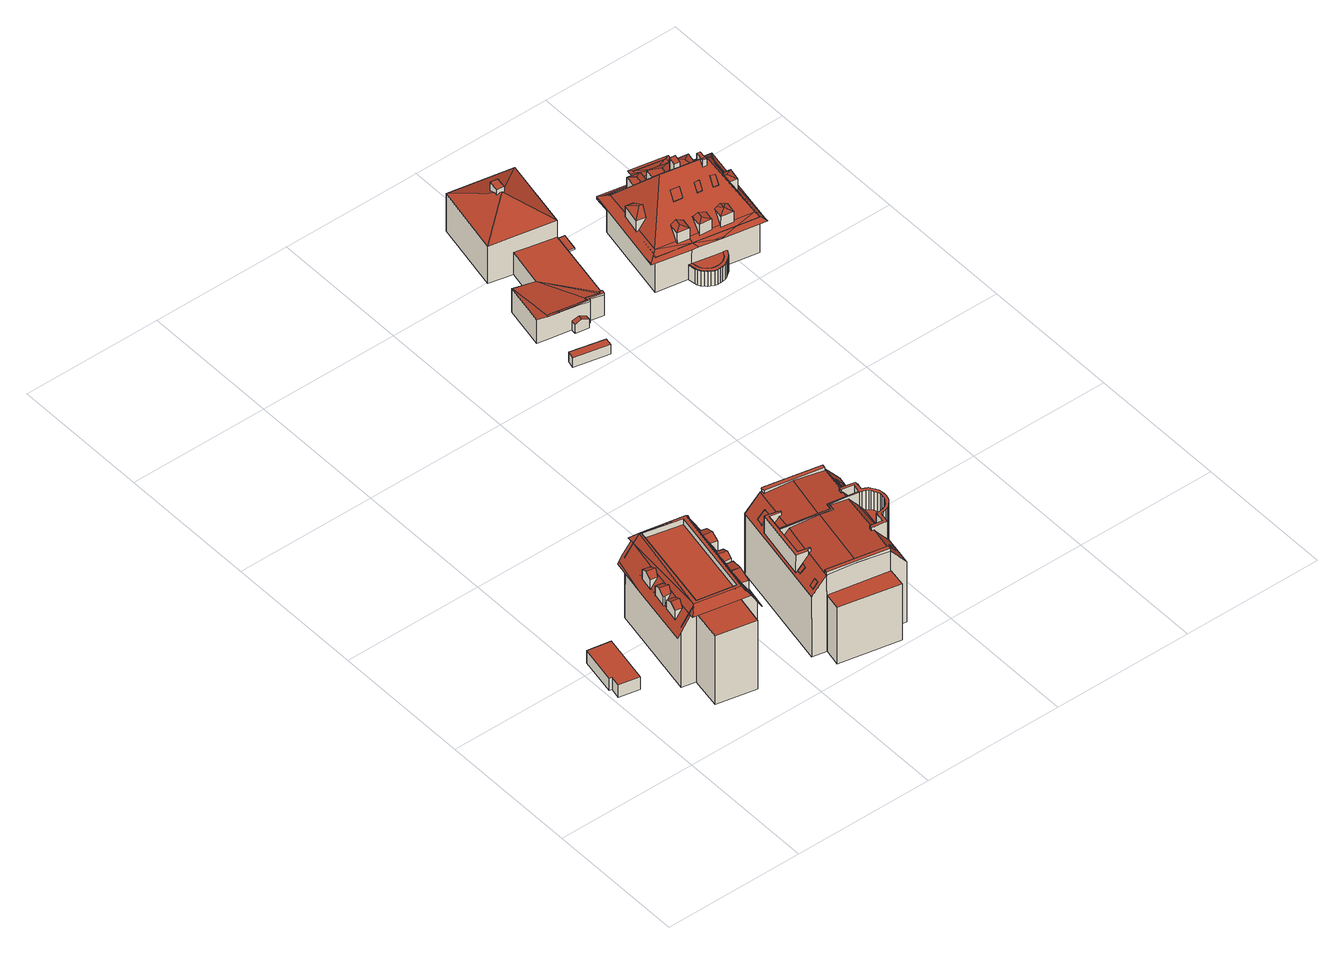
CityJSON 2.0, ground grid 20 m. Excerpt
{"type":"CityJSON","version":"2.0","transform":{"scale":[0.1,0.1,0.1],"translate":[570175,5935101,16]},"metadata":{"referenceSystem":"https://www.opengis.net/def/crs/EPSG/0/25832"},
"CityObjects":{
"building1":{"type":"Building","attributes":{"Grundfläche 2D":"23.050686","Grundhöhe NN":"16.228"},"geometry":[{"type":"Solid","lod":"3","boundaries":[[[[0,1,2,3,4,5]],[[1,0,6,7]],[[2,1,7,8]],[[3,2,8,9]],[[4,3,9,10]],[[5,4,10,11]],[[0,5,11,6]],[[11,10,9,8,7,6]]]],"semantics":{"surfaces":[{"type":"RoofSurface"},{"type":"WallSurface"},{"type":"GroundSurface"}],"values":[[0,1,1,1,1,1,1,2]]}}]},
"building2":{"type":"Building","attributes":{"Grundfläche 2D":"168.426095","Grundhöhe NN":"16.900"},"children":["building2-1","building2-2","building2-3","building2-4","building2-5","building2-6"],"geometry":[{"type":"Solid","lod":"3","boundaries":[[[[12,13,14,15,16,17,18,19,20,21,22,23,24,25]],[[18,17,16,15,14,13,26,27,28,20,21,20,19]],[[29,21,20,28,30,31]],[[28,27,26,32,33,34]],[[35,34,33,32,36,37,38,39,40,41,42,43,44,45,44,46]],[[44,43,42,41,40,39,38,37,36,47,48,49,50,51,52,45],[53,54,53,42]],[[44,45,55,56,57,34,35,46]],[[55,29,31,56]],[[57,56,31,30,28,34],[58,59,60,61]],[[62,63,64,65]],[[66,67,68,69,70,71]],[[63,62,60,59]],[[63,59,58,64]],[[62,65,61,60]],[[61,65,64,58]],[[72,73,66,71]],[[67,66,73,74]],[[74,75,68,67]],[[76,54,77,78,79]],[[80,81,82,83,20,30,57,44,84,76,79,85]],[[86,87,83,82,88]],[[71,70,69,68,75,78,77,37,33,89,27,14,90,86,88,72]],[[74,73,72,88,82,81,80,85,79,78,75]],[[20,83,87,86,90,14,13,12,25,24,23,22,21]],[[31,30,20,21,29]],[[13,14,27,26]],[[89,33,32,26,27]],[[32,33,37,36]],[[54,76,84,44,45,52,51,50,49,48,47,36,37,77]],[[44,57,55,45]],[[31,29,55]],[[57,31,55]],[[31,57,30]]]],"semantics":{"surfaces":[{"type":"RoofSurface"},{"type":"WallSurface"},{"type":"GroundSurface"}],"values":[[0,0,0,0,0,0,0,0,0,0,0,1,1,1,1,1,1,1,1,1,1,1,2,0,0,0,0,0,0,0,0,0,0]]}}]},
"building2-1":{"type":"BuildingInstallation","parents":["building2"],"geometry":[{"type":"MultiSurface","lod":"3","boundaries":[[[15,91,92,93,94,95]],[[96,97,92]],[[97,16,98,99,93,92]],[[100,101,94,93,99]],[[95,94,101]],[[96,92,91]],[[98,100,99]]],"semantics":{"surfaces":[{"type":"RoofSurface"},{"type":"WallSurface"}],"values":[0,0,0,1,1,1,1]}}]},
"building2-2":{"type":"BuildingInstallation","parents":["building2"],"geometry":[{"type":"MultiSurface","lod":"3","boundaries":[[[102,40,103,104,105,106]],[[107,108,41,102,106,109]],[[105,110,111,109,106]],[[107,109,111]],[[110,105,104]]],"semantics":{"surfaces":[{"type":"RoofSurface"},{"type":"WallSurface"}],"values":[0,0,1,1,1]}}]},
"building2-3":{"type":"BuildingInstallation","parents":["building2"],"geometry":[{"type":"MultiSurface","lod":"3","boundaries":[[[112,113,114,115,39]],[[112,116,113]],[[117,118,113,116,38]],[[119,115,114]],[[120,118,117]],[[119,114,113,118,120]]],"semantics":{"surfaces":[{"type":"RoofSurface"},{"type":"WallSurface"}],"values":[0,0,0,1,1,1]}}]},
"building2-4":{"type":"BuildingInstallation","parents":["building2"],"geometry":[{"type":"MultiSurface","lod":"3","boundaries":[[[46,121,122,123,124,43]],[[42,125,126,122,121,35]],[[124,123,127]],[[53,126,125]],[[127,123,122,126,53]]],"semantics":{"surfaces":[{"type":"RoofSurface"},{"type":"WallSurface"}],"values":[0,0,1,1,1]}}]},
"building2-5":{"type":"BuildingInstallation","parents":["building2"],"geometry":[{"type":"MultiSurface","lod":"3","boundaries":[[[128,129,130,131,132,133,134,135]],[[136,137,138,139,17,140,141,128,135]],[[129,128,141]],[[142,137,136,135,134,143]],[[87,138,137,142]],[[87,139,138]],[[143,134,133]]],"semantics":{"surfaces":[{"type":"RoofSurface"},{"type":"WallSurface"}],"values":[0,0,1,1,1,1,1]}}]},
"building2-6":{"type":"BuildingInstallation","parents":["building2"],"geometry":[{"type":"MultiSurface","lod":"3","boundaries":[[[18,144,145,146,147,148,149]],[[144,150,145]],[[151,152,153,146,145,154,19]],[[155,148,147]],[[156,153,152]],[[153,156,155,147,146]]],"semantics":{"surfaces":[{"type":"RoofSurface"},{"type":"WallSurface"}],"values":[0,0,0,1,1,1]}}]},
"building3":{"type":"Building","attributes":{"Grundfläche 2D":"244.429063","Grundhöhe NN":"16.342"},"children":["building3-1","building3-2","building3-3","building3-4","building3-5","building3-6","building3-7","building3-8","building3-9","building3-10"],"geometry":[{"type":"Solid","lod":"3","boundaries":[[[[157,158,159,160,161,162,163,164,165,166,167]],[[164,163,162,161,160,159,168,169,170,171,172,173,174,175,165]],[[172,171,170,169,168,159,176,177,178,179,180,181,182,183,184,174,173]],[[181,180,179,178,185,186,187,188,189,190,191,192,193,194,195,196,183,182]],[[197,198,195,194,193,192,191,190,189,188,187,199]],[[200,201,202,203,204,205,206,207,208,209,210,211,212,157,167,166,165,213,214]],[[215,216,217,218,219]],[[220,221,222,223]],[[158,157,224,225]],[[226,176,159,158,225,227]],[[177,176,226,228]],[[220,229,230,185,178,177,228,231,221]],[[186,185,230,232]],[[199,187,186,232,233]],[[198,197,199,233,234]],[[195,198,234,235]],[[184,183,196,195,235,236,217,216]],[[237,175,174,184,216,215,238]],[[165,175,237,239]],[[213,165,239,240]],[[214,213,240,241]],[[200,214,241,242]],[[201,200,242,243]],[[202,201,243,244]],[[203,202,244,245]],[[204,203,245,246]],[[205,204,246,247]],[[206,205,247,248]],[[207,206,248,249]],[[208,207,249,250]],[[209,208,250,251]],[[210,209,251,252]],[[211,210,252,253]],[[157,212,254,224]],[[212,211,253,254]],[[218,217,236,255]],[[219,218,255,256]],[[215,219,256,238]],[[222,221,231,257]],[[220,223,258,229]],[[223,222,257,258]],[[256,255,236,235,234,233,232,230,229,258,257,231,228,226,227,225,224,254,253,252,251,250,249,248,247,246,245,244,243,242,241,240,239,237,238]]]],"semantics":{"surfaces":[{"type":"RoofSurface"},{"type":"WallSurface"},{"type":"GroundSurface"}],"values":[[0,0,0,0,0,0,0,0,1,1,1,1,1,1,1,1,1,1,1,1,1,1,1,1,1,1,1,1,1,1,1,1,1,1,1,1,1,1,1,1,1,2]]}}]},
"building3-1":{"type":"BuildingInstallation","parents":["building3"],"geometry":[{"type":"MultiSurface","lod":"3","boundaries":[[[259,260,261,262]],[[260,259,263,264]],[[265,261,260,264]],[[262,261,265,266]],[[263,259,262,266]]],"semantics":{"surfaces":[{"type":"RoofSurface"},{"type":"WallSurface"}],"values":[0,1,1,1,1]}}]},
"building3-2":{"type":"BuildingInstallation","parents":["building3"],"geometry":[{"type":"MultiSurface","lod":"3","boundaries":[[[267,268,269,270,271,272]],[[185,186,273,269,268,267]],[[273,179,274,270,269]],[[274,176,177,272,271,270]],[[272,177,178,185,267]]],"semantics":{"surfaces":[{"type":"RoofSurface"},{"type":"WallSurface"}],"values":[0,1,1,1,1]}}]},
"building3-3":{"type":"BuildingInstallation","parents":["building3"],"geometry":[{"type":"MultiSurface","lod":"3","boundaries":[[[275,276,277,278,279,280,281,282,283,284,285,286,287,288,289,290,291,292,293,294,295,296,297,298]],[[299,300,287,286]],[[300,301,192,302,303,291,290,289,288,287]],[[304,305,306,307,308,294,293,292,291,303,309]],[[308,189,310,311,296,295,294]],[[311,312,297,296]],[[313,276,275,298,297,312,314,188]],[[313,315,277,276]],[[315,316,317,318,280,279,278,277]],[[282,281,280,318,319,320,321]],[[321,322,323,283,282]],[[323,324,284,283]],[[324,193,299,286,285,284]]],"semantics":{"surfaces":[{"type":"RoofSurface"},{"type":"WallSurface"}],"values":[0,1,1,1,1,1,1,1,1,1,1,1,1]}}]},
"building3-4":{"type":"BuildingInstallation","parents":["building3"],"geometry":[{"type":"MultiSurface","lod":"3","boundaries":[[[325,326,327,328,329,330]],[[331,332,330,329]],[[332,333,325,330]],[[326,325,333,334]],[[326,334,335,328,327]],[[335,336,328]],[[336,331,329,328]]],"semantics":{"surfaces":[{"type":"RoofSurface"},{"type":"WallSurface"}],"values":[0,1,1,1,1,1,1]}}]},
"building3-5":{"type":"BuildingInstallation","parents":["building3"],"geometry":[{"type":"MultiSurface","lod":"3","boundaries":[[[337,338,339,340,341]],[[342,343,341,340]],[[337,341,343,344]],[[338,337,344,345]],[[340,339,338,345,342]]],"semantics":{"surfaces":[{"type":"RoofSurface"},{"type":"WallSurface"}],"values":[0,1,1,1,1]}}]},
"building3-6":{"type":"BuildingInstallation","parents":["building3"],"geometry":[{"type":"MultiSurface","lod":"3","boundaries":[[[346,347,348,349,350,351]],[[184,352,347,346]],[[352,182,353,348,347]],[[348,353,194,349]],[[194,195,350,349]],[[350,195,196,183,184,346,351]]],"semantics":{"surfaces":[{"type":"RoofSurface"},{"type":"WallSurface"}],"values":[0,1,1,1,1,1]}}]},
"building3-7":{"type":"BuildingInstallation","parents":["building3"],"geometry":[{"type":"MultiSurface","lod":"3","boundaries":[[[354,355,356,357]],[[357,356,358,359]],[[354,357,359,360]],[[355,354,360,361]],[[356,355,361,358]]],"semantics":{"surfaces":[{"type":"RoofSurface"},{"type":"WallSurface"}],"values":[0,1,1,1,1]}}]},
"building3-8":{"type":"BuildingInstallation","parents":["building3"],"geometry":[{"type":"MultiSurface","lod":"3","boundaries":[[[362,363,364,365,366,367,368,306,305,369]],[[370,162,170,371,367,366]],[[371,372,368,367]],[[368,372,180,190,307,306]],[[305,304,191,181,373,369]],[[373,374,362,369]],[[163,375,365,364,363,362,374,376,171]]],"semantics":{"surfaces":[{"type":"RoofSurface"},{"type":"WallSurface"}],"values":[0,1,1,1,1,1,1]}}]},
"building3-9":{"type":"BuildingInstallation","parents":["building3"],"geometry":[{"type":"MultiSurface","lod":"3","boundaries":[[[377,378,379,380,381,382,383,384,385,386,387,388,389,390,391,392,393,394,395,396,397,398,399,400,401,402,403,404,405,406,407,408,409,410,411,412,413,414,415,416,417,418,419,420,421,422,423,424,425,426,427,428,429,430,431,432,433,434,435,436]],[[437,401,400,399,438,439]],[[437,160,168,440,441,404,403,402,401]],[[441,442,405,404]],[[442,443,169,161,444,408,407,406,405]],[[444,445,370,366,365,411,410,409,408]],[[446,412,411,365,375]],[[447,413,412,446,167]],[[447,448,414,413]],[[415,414,448,449]],[[449,450,416,415]],[[450,451,417,416]],[[418,417,451,452]],[[452,453,419,418]],[[453,454,420,419]],[[454,455,421,420]],[[455,456,422,421]],[[423,422,456,457]],[[457,458,424,423]],[[458,459,425,424]],[[426,425,459,460]],[[460,166,427,426]],[[429,428,427,166,164,461]],[[461,462,430,429]],[[462,463,431,430]],[[464,434,433,432,431,463,172,465]],[[464,466,435,434]],[[466,467,173,468,469,470,380,379,378,377,436,435]],[[470,471,472,381,380]],[[472,165,213,383,382,381]],[[213,214,384,383]],[[214,200,385,384]],[[200,201,386,385]],[[201,202,387,386]],[[202,203,388,387]],[[203,204,389,388]],[[204,205,390,389]],[[205,206,391,390]],[[206,207,392,391]],[[207,208,393,392]],[[208,209,394,393]],[[209,210,395,394]],[[210,211,396,395]],[[211,212,397,396]],[[212,157,438,399,398,397]]],"semantics":{"surfaces":[{"type":"RoofSurface"},{"type":"WallSurface"}],"values":[0,1,1,1,1,1,1,1,1,1,1,1,1,1,1,1,1,1,1,1,1,1,1,1,1,1,1,1,1,1,1,1,1,1,1,1,1,1,1,1,1,1,1,1,1]}}]},
"building3-10":{"type":"BuildingInstallation","parents":["building3"],"geometry":[{"type":"MultiSurface","lod":"3","boundaries":[[[473,474,475,476]],[[477,475,474]],[[473,476,478,479]],[[476,475,477,478]],[[474,473,479,480]],[[477,474,480,481]],[[475,477,481,477]]],"semantics":{"surfaces":[{"type":"RoofSurface"},{"type":"WallSurface"}],"values":[0,0,1,1,1,1,1]}}]},
"building4":{"type":"Building","attributes":{"Grundfläche 2D":"5.542005","Grundhöhe NN":"17.076"},"geometry":[{"type":"Solid","lod":"3","boundaries":[[[[482,483,484,485]],[[486,487,485,484]],[[487,488,482,485]],[[488,489,483,482]],[[489,486,484,483]],[[489,488,487,486]]]],"semantics":{"surfaces":[{"type":"RoofSurface"},{"type":"WallSurface"},{"type":"GroundSurface"}],"values":[[0,1,1,1,1,2]]}}]},
"building5":{"type":"Building","attributes":{"Grundfläche 2D":"189.913978","Grundhöhe NN":"17.634"},"children":["building5-1","building5-2","building5-3"],"geometry":[{"type":"Solid","lod":"3","boundaries":[[[[490,491,492,493,494,495,496]],[[497,490,496,495]],[[498,490,497,499,500]],[[492,491,490,498,500,499,494,493]],[[501,502,503]],[[504,502,501,505,506,507,508,509,510]],[[504,511,510,509,512,513]],[[511,504,510]],[[514,513,512]],[[513,515,516,504]],[[517,518,519,520]],[[521,517,520,522]],[[523,522,520,519,524,525,526,508,507,506,505,501,503,527,528]],[[529,509,508,526]],[[512,509,529,530]],[[514,512,530,531]],[[513,514,531,532]],[[513,532,533,515]],[[504,516,534,535]],[[502,504,535,536]],[[503,502,536,527]],[[495,494,537,538]],[[515,497,495,538,534,516]],[[497,515,533,539,499]],[[494,499,539,537]],[[521,522,523,540]],[[518,517,521,540,541]],[[519,518,541,524]],[[533,532,531,530,529,526,525,524,541,540,523,528,527,536,535,534,538,537,539]]]],"semantics":{"surfaces":[{"type":"RoofSurface"},{"type":"WallSurface"},{"type":"GroundSurface"}],"values":[[0,0,0,0,0,0,0,0,0,0,0,0,1,1,1,1,1,1,1,1,1,1,1,1,1,1,1,1,2]]}}]},
"building5-1":{"type":"BuildingInstallation","parents":["building5"],"geometry":[{"type":"MultiSurface","lod":"3","boundaries":[[[542,543,544,545,546,547,548,549]],[[544,543,550,551]],[[552,553,547,546,545,544,551,492]],[[553,554,491,498,555,549,548,547]],[[555,500,550,543,542,549]]],"semantics":{"surfaces":[{"type":"RoofSurface"},{"type":"WallSurface"}],"values":[0,1,1,1,1]}}]},
"building5-2":{"type":"BuildingInstallation","parents":["building5"],"geometry":[{"type":"MultiSurface","lod":"3","boundaries":[[[556,557,558,559,560,561,562,563,564,565,566,567,568,569,501,570]],[[512,514,558,557]],[[514,513,571,560,559,558]],[[562,561,560,571,511,572]],[[572,510,573,564,563,562]],[[573,574,565,564]],[[575,576,577,569,568,567,566,565,574]],[[505,506,507,508,570,501]],[[508,509,556,570]],[[512,557,556,509]]],"semantics":{"surfaces":[{"type":"RoofSurface"},{"type":"WallSurface"}],"values":[0,1,1,1,1,1,1,1,1,1]}}]},
"building5-3":{"type":"BuildingInstallation","parents":["building5"],"geometry":[{"type":"MultiSurface","lod":"3","boundaries":[[[578,579,580,581]],[[579,578,582,583]],[[580,579,583,584]],[[581,580,584,585]],[[578,581,585,582]],[[583,582,585,584]]],"semantics":{"surfaces":[{"type":"RoofSurface"},{"type":"WallSurface"},{"type":"OuterCeilingSurface"}],"values":[0,1,1,1,1,2]}}]},
"building6":{"type":"Building","attributes":{"Grundfläche 2D":"189.020194","Grundhöhe NN":"16.632"},"children":["building6-1","building6-2","building6-3","building6-4","building6-5","building6-6","building6-7","building6-8","building6-9","building6-10","building6-11","building6-12","building6-13","building6-14","building6-15","building6-16","building6-17","building6-18"],"geometry":[{"type":"MultiSurface","lod":"3","boundaries":[[[586,587,588,589,590,591]],[[592,593,587,586,591,594,595]],[[591,590,589,596,597]],[[598,599,596,600,601,602]],[[603,604,591,597,596]],[[599,598,599,596]],[[605,606,607,608,609,602,601,600]],[[610,611,607,606,605,612,613]],[[610,614,611]],[[611,610,611,615]],[[616,617,614,618,619]],[[620,607,611,615]],[[616,621,622,623,624,615,611,614,617]],[[625,626,627,628,616,619,618]],[[625,629,626]],[[626,629,630,631]],[[626,631,627]],[[632,631,630,629,633,634]],[[604,635,633,636,595,594,591]],[[603,596,599,598,637,638,639,640,632,641,633,635,604]],[[633,641,634]],[[634,641,632]],[[607,620,615,624,623,622,621,616,642,643,644,645,646]],[[607,646,602,609,608]],[[628,627,631,642,616]],[[631,632,640,639,638,637,598,602,646,645,644,643,642]],[[647,648,649,650,651,652,653,654,655,656,657,658,659,660,661,662,663,664,665]],[[611,660,659,658,666,667,668,617]],[[669,670,671,672,661,660,611,673,674]],[[626,675,619,668,667,676]],[[626,676,677,630]],[[634,678,677,676,679]],[[679,680,641]],[[679,641,634]],[[681,682,683,684,635,685,680,679,686]],[[687,688,586,594,682,681,689]],[[690,691,692,693,694,603,597,590,688,687,695]],[[696,601,697,698,693,692,699]],[[670,606,696,699,671]],[[700,662,661,672]],[[663,662,700,701]],[[664,663,701,702]],[[665,664,702,703]],[[647,665,703,704]],[[648,647,704,705]],[[649,648,705,706]],[[650,649,706,707]],[[651,650,707,708]],[[652,651,708,709]],[[653,652,709,710]],[[654,653,710,711]],[[655,654,711,712]],[[656,655,712,713]],[[714,666,658,657]],[[657,656,713,714]],[[710,709,708,707,706,705,704,703,702,701,700,672,671,699,692,691,690,695,687,689,681,686,679,676,667,666,714,713,712,711]],[[587,593,588]],[[588,688,590,589]],[[588,593,586,688]],[[589,590,597,596]],[[596,603,694,693,698,697,601,600]],[[596,597,603]],[[696,606,605,600]],[[601,696,600]],[[669,674,673,611,613,612,605,606,670]],[[613,611,614,610]],[[614,617,668,618]],[[611,617,614]],[[618,668,625]],[[626,630,629]],[[668,619,625]],[[675,626,625,619]],[[677,678,634,633,629,630]],[[684,683,682,636,633,635]],[[685,635,633,641,680]],[[636,592,595]],[[592,636,682,594]],[[592,594,586,593]]],"semantics":{"surfaces":[{"type":"RoofSurface"},{"type":"WallSurface"},{"type":"GroundSurface"}],"values":[0,0,0,0,0,0,0,0,0,0,0,0,0,0,0,0,0,0,0,0,0,0,0,0,0,0,0,1,1,1,1,1,1,1,1,1,1,1,1,1,1,1,1,1,1,1,1,1,1,1,1,1,1,1,1,2,0,0,0,0,0,0,0,0,0,0,0,0,0,0,0,0,0,0,0,0,0,0]}}]},
"building6-1":{"type":"BuildingInstallation","parents":["building6"],"geometry":[{"type":"MultiSurface","lod":"3","boundaries":[[[715,716,717,718,719]],[[719,718,720]],[[720,718,717,721,722]],[[715,719,723,627]],[[720,722,628,724]],[[719,720,724,723]]],"semantics":{"surfaces":[{"type":"RoofSurface"},{"type":"WallSurface"}],"values":[0,0,0,1,1,1]}}]},
"building6-2":{"type":"BuildingInstallation","parents":["building6"],"geometry":[{"type":"MultiSurface","lod":"3","boundaries":[[[725,726,727,728,729]],[[730,726,725,729,731,732]],[[727,726,730,733]],[[729,728,734,731]],[[734,728,727,733]]],"semantics":{"surfaces":[{"type":"RoofSurface"},{"type":"WallSurface"}],"values":[0,1,1,1,1]}}]},
"building6-3":{"type":"BuildingInstallation","parents":["building6"],"geometry":[{"type":"MultiSurface","lod":"3","boundaries":[[[735,736,737,738,739]],[[740,741,739,738]],[[737,736,742,743]],[[743,740,738,737]],[[742,736,735,739,741,744]]],"semantics":{"surfaces":[{"type":"RoofSurface"},{"type":"WallSurface"}],"values":[0,1,1,1,1]}}]},
"building6-4":{"type":"BuildingInstallation","parents":["building6"],"geometry":[{"type":"MultiSurface","lod":"3","boundaries":[[[745,746,747,748,749]],[[747,746,750,751]],[[748,747,751,752]],[[746,745,753,750]],[[745,749,748,752,753]]],"semantics":{"surfaces":[{"type":"RoofSurface"},{"type":"WallSurface"}],"values":[0,1,1,1,1]}}]},
"building6-5":{"type":"BuildingInstallation","parents":["building6"],"geometry":[{"type":"MultiSurface","lod":"3","boundaries":[[[754,755,756,757,758]],[[758,757,759]],[[759,757,756,760,761]],[[754,758,762,640]],[[759,761,632,641]],[[641,762,758,759]]],"semantics":{"surfaces":[{"type":"RoofSurface"},{"type":"WallSurface"}],"values":[0,0,0,1,1,1]}}]},
"building6-6":{"type":"BuildingInstallation","parents":["building6"],"geometry":[{"type":"MultiSurface","lod":"3","boundaries":[[[763,764,765,766,767]],[[768,769,767,766,770]],[[765,771,766]],[[771,772,766]],[[768,770,766,772,773]],[[774,621,764,763,767]],[[768,773,622,775]],[[768,775,774,767,769]]],"semantics":{"surfaces":[{"type":"RoofSurface"},{"type":"WallSurface"}],"values":[0,0,0,0,0,1,1,1]}}]},
"building6-7":{"type":"BuildingInstallation","parents":["building6"],"geometry":[{"type":"MultiSurface","lod":"3","boundaries":[[[776,777,778,779,780]],[[780,779,781]],[[781,779,778,782,783]],[[776,780,784,638]],[[781,783,639,785]],[[780,781,785,784]]],"semantics":{"surfaces":[{"type":"RoofSurface"},{"type":"WallSurface"}],"values":[0,0,0,1,1,1]}}]},
"building6-8":{"type":"BuildingInstallation","parents":["building6"],"geometry":[{"type":"MultiSurface","lod":"3","boundaries":[[[786,787,788,789]],[[787,786,790,791]],[[789,788,792,793]],[[786,789,793,790]],[[788,787,791,792]]],"semantics":{"surfaces":[{"type":"RoofSurface"},{"type":"WallSurface"}],"values":[0,1,1,1,1]}}]},
"building6-9":{"type":"BuildingInstallation","parents":["building6"],"geometry":[{"type":"MultiSurface","lod":"3","boundaries":[[[794,795,796,797,798,799]],[[799,798,800]],[[801,800,798,797,802,803]],[[795,794,799,804,623]],[[800,801,803,624,805]],[[799,800,805,804]]],"semantics":{"surfaces":[{"type":"RoofSurface"},{"type":"WallSurface"}],"values":[0,0,0,1,1,1]}}]},
"building6-10":{"type":"BuildingInstallation","parents":["building6"],"geometry":[{"type":"MultiSurface","lod":"3","boundaries":[[[806,807,808,809,810,811]],[[811,810,812]],[[812,810,809,813,814]],[[807,806,811,815,615]],[[812,814,620,816]],[[816,815,811,812]]],"semantics":{"surfaces":[{"type":"RoofSurface"},{"type":"WallSurface"}],"values":[0,0,0,1,1,1]}}]},
"building6-11":{"type":"BuildingInstallation","parents":["building6"],"geometry":[{"type":"MultiSurface","lod":"3","boundaries":[[[817,818,819,820,821,822]],[[822,821,823]],[[824,821,820,825,826]],[[823,821,824]],[[818,817,822,827,598]],[[824,826,637,828]],[[823,824,828,599]],[[599,827,822,823]]],"semantics":{"surfaces":[{"type":"RoofSurface"},{"type":"WallSurface"}],"values":[0,0,0,0,1,1,1,1]}}]},
"building6-12":{"type":"BuildingInstallation","parents":["building6"],"geometry":[{"type":"MultiSurface","lod":"3","boundaries":[[[829,830,831,832,833,834]],[[835,836,831,830]],[[644,837,832,831,836]],[[833,832,837,838]],[[838,839,834,833]],[[829,834,839,643]],[[830,829,643,835]]],"semantics":{"surfaces":[{"type":"RoofSurface"},{"type":"WallSurface"}],"values":[0,1,1,1,1,1,1]}}]},
"building6-13":{"type":"BuildingInstallation","parents":["building6"],"geometry":[{"type":"MultiSurface","lod":"3","boundaries":[[[840,841,842,843]],[[844,841,840,845]],[[844,846,842,841]],[[846,847,843,842]],[[840,843,847,845]]],"semantics":{"surfaces":[{"type":"RoofSurface"},{"type":"WallSurface"}],"values":[0,1,1,1,1]}}]},
"building6-14":{"type":"BuildingInstallation","parents":["building6"],"geometry":[{"type":"MultiSurface","lod":"3","boundaries":[[[848,849,850,851]],[[852,853,849,848]],[[854,850,849,853]],[[851,850,854,855]],[[855,852,848,851]]],"semantics":{"surfaces":[{"type":"RoofSurface"},{"type":"WallSurface"}],"values":[0,1,1,1,1]}}]},
"building6-15":{"type":"BuildingInstallation","parents":["building6"],"geometry":[{"type":"MultiSurface","lod":"3","boundaries":[[[856,857,858,859,860,861,862]],[[862,861,863]],[[864,863,861,860,865,866]],[[867,608,857,856,862]],[[863,864,609,868]],[[862,863,868,867]]],"semantics":{"surfaces":[{"type":"RoofSurface"},{"type":"WallSurface"}],"values":[0,0,0,1,1,1]}}]},
"building6-16":{"type":"BuildingInstallation","parents":["building6"],"geometry":[{"type":"MultiSurface","lod":"3","boundaries":[[[869,870,871,872]],[[873,874,869,872]],[[875,876,871,870]],[[870,869,874,875]],[[876,873,872,871]]],"semantics":{"surfaces":[{"type":"RoofSurface"},{"type":"WallSurface"}],"values":[0,1,1,1,1]}}]},
"building6-17":{"type":"BuildingInstallation","parents":["building6"],"geometry":[{"type":"MultiSurface","lod":"3","boundaries":[[[877,878,879,880,881,882,883,884,885,886,887,888,889,890,891,892,893,894,895,896,897,898,899,900,901,902,903,904,905,906,907,908,909,910]],[[659,891,890,658]],[[892,891,659,911]],[[893,892,911,912]],[[894,893,912,913]],[[895,894,913,914]],[[896,895,914,915]],[[897,896,915,916]],[[898,897,916,917]],[[899,898,917,918]],[[900,899,918,919]],[[901,900,919,920]],[[902,901,920,921]],[[903,902,921,922]],[[904,903,922,923]],[[905,904,923,924]],[[906,905,924,925]],[[906,925,660,907]],[[660,661,908,907]],[[661,662,909,908]],[[662,663,910,909]],[[663,664,877,910]],[[664,665,878,877]],[[665,647,879,878]],[[647,648,880,879]],[[648,649,881,880]],[[649,650,882,881]],[[650,651,883,882]],[[651,652,884,883]],[[652,653,885,884]],[[653,654,886,885]],[[654,655,887,886]],[[655,656,888,887]],[[656,657,889,888]],[[657,658,890,889]]],"semantics":{"surfaces":[{"type":"RoofSurface"},{"type":"WallSurface"}],"values":[0,1,1,1,1,1,1,1,1,1,1,1,1,1,1,1,1,1,1,1,1,1,1,1,1,1,1,1,1,1,1,1,1,1,1]}}]},
"building6-18":{"type":"BuildingInstallation","parents":["building6"],"geometry":[{"type":"MultiSurface","lod":"3","boundaries":[[[926,927,928,929,930]],[[930,929,931,932]],[[933,927,926,930,932,934]],[[928,927,933,935]],[[929,928,935,931]],[[931,935,933,934,932]]],"semantics":{"surfaces":[{"type":"RoofSurface"},{"type":"WallSurface"},{"type":"OuterCeilingSurface"}],"values":[0,1,1,1,1,2]}}]}
},
"vertices":[
[17,216,22],[7,162,22],[11,161,22],[8,146,22],[37,140,22],[50,210,22],[17,216,2],[7,162,2],[11,161,2],[8,146,2],[37,140,2],[50,210,2],
[64,103,96],[81,100,125],[82,104,125],[85,122,125],[88,136,125],[91,149,125],[97,182,125],[99,195,125],[108,240,125],[109,245,125],[98,247,108],[91,248,96],[80,192,96],[78,182,96],[81,96,125],[88,102,136],[89,103,137],[110,251,125],[116,238,137],[116,240,137],[159,81,125],[153,90,136],[153,91,137],[179,195,128],[160,85,125],[161,89,125],[165,113,125],[170,138,125],[173,152,125],[175,165,125],[179,187,125],[182,204,125],[186,225,125],[187,230,125],[179,197,128],[177,82,96],[185,122,96],[188,141,96],[191,155,96],[204,227,96],[199,228,105],[190,181,106],[190,177,105],[189,236,125],[179,228,137],[179,226,137],[119,237,137],[173,225,137],[149,96,137],[95,106,137],[149,96,128],[173,225,128],[119,237,128],[95,106,128],[84,57,121],[140,46,121],[149,91,121],[148,91,121],[94,101,121],[92,102,121],[92,102,9],[84,57,9],[140,46,9],[149,91,9],[198,223,105],[173,87,104],[173,87,9],[198,223,9],[186,225,9],[108,240,9],[97,242,9],[97,242,108],[188,225,123],[188,225,9],[72,106,108],[80,147,108],[72,106,9],[146,92,136],[81,104,124],
[88,128,128],[88,129,128],[76,131,128],[74,120,123],[84,118,123],[89,129,128],[89,130,128],[88,139,123],[78,141,123],[78,141,107],[74,120,107],
[172,159,128],[173,149,124],[173,148,123],[183,147,123],[184,156,128],[177,168,123],[176,167,124],[186,166,123],[183,147,107],[186,166,107],
[166,128,128],[178,124,128],[182,142,123],[172,144,123],[165,126,128],[165,107,123],[175,105,123],[182,142,107],[175,105,107],
[179,196,128],[192,194,128],[194,206,123],[184,208,123],[180,183,123],[190,181,123],[194,206,107],
[93,155,128],[94,157,127],[93,159,127],[93,162,125],[93,165,124],[93,166,123],[83,168,123],[81,158,128],[79,151,125],[79,148,123],[80,147,123],[89,146,123],[92,152,127],[93,153,127],[79,148,107],[83,168,107],
[99,187,128],[100,188,128],[87,190,128],[85,180,123],[95,178,123],[95,179,124],[100,187,128],[99,197,124],[99,198,123],[89,200,123],[100,189,128],[85,180,107],[89,200,108],
[375,134,101],[386,191,101],[365,195,127],[365,150,116],[365,146,115],[366,134,112],[366,133,112],[366,91,102],[366,87,101],[367,91,101],[374,130,101],[357,152,127],[356,148,127],[354,136,127],[354,135,127],[344,78,127],[343,74,127],[335,33,127],[355,28,101],[364,195,127],[364,196,127],[322,204,130],[321,199,130],[308,135,130],[308,133,130],[291,46,130],[290,41,130],[334,33,127],[283,212,127],[282,211,127],[280,211,127],[272,167,127],[271,164,127],[267,143,127],[267,141,127],[258,96,127],[258,93,127],[250,54,127],[249,49,127],[250,49,127],[247,145,101],[229,53,101],[260,215,101],[376,89,101],[380,92,101],[383,95,101],[386,99,101],[388,103,101],[389,107,101],[389,111,101],[389,115,101],[388,120,101],[386,124,101],[384,127,101],[381,131,101],[377,133,101],[368,87,101],[372,88,101],[335,33,95],[334,33,95],[250,49,95],[245,24,95],[331,7,95],[302,208,96],[343,200,96],[335,211,96],[315,215,96],[375,134,3],[386,191,3],[364,195,3],[365,195,3],[364,196,3],[302,208,3],[283,212,3],[343,200,3],[282,211,3],[260,215,3],[229,53,3],[249,49,3],[250,49,3],[355,28,3],[335,33,3],[366,87,3],[368,87,3],[372,88,3],[376,89,3],[380,92,3],[383,95,3],[386,99,3],[388,103,3],[389,107,3],[389,111,3],[389,115,3],[388,120,3],[386,124,3],[384,127,3],[381,131,3],[377,133,3],[245,24,3],[331,7,3],[335,211,3],[315,215,3],
[356,52,107],[349,53,115],[348,48,115],[355,47,106],[356,52,106],[349,53,114],[348,48,114],[355,47,105],
[283,212,132],[282,211,132],[282,206,132],[363,191,132],[364,195,132],[364,196,132],[282,206,127],[363,191,127],
[272,167,132],[271,167,132],[271,168,132],[260,170,132],[259,171,132],[254,172,132],[240,99,132],[239,95,132],[256,92,132],[256,94,132],[258,93,132],[261,93,132],[262,95,132],[260,96,132],[258,96,132],[257,96,132],[245,99,132],[253,143,132],[254,145,132],[258,167,132],[273,164,132],[274,164,132],[275,166,132],[274,166,132],[261,93,127],[262,95,127],[260,96,127],[257,96,125],[245,99,110],[253,143,110],[253,143,131],[254,145,131],[254,145,110],[258,167,110],[247,112,110],[273,164,127],[274,164,127],[275,166,127],[271,167,125],[274,166,127],[271,168,125],[260,170,111],[259,171,110],[254,172,103],[247,135,104],[240,99,104],[239,95,104],[248,93,115],[256,92,125],[256,94,125],
[235,57,108],[241,56,116],[242,62,116],[242,63,116],[236,64,108],[235,58,108],[236,64,107],[235,58,107],[235,57,107],[241,56,115],[242,63,115],[242,63,114],
[261,192,108],[258,181,108],[264,180,116],[268,179,120],[270,190,120],[268,179,119],[270,190,119],[261,192,107],[258,181,107],
[334,33,132],[335,38,132],[251,54,132],[250,54,132],[249,49,132],[250,49,132],[335,38,127],[251,54,127],
[377,175,109],[369,177,120],[367,166,119],[376,165,108],[367,166,118],[376,165,107],[377,175,108],[369,177,119],
[327,139,131],[353,135,131],[354,135,131],[368,132,131],[368,134,131],[326,141,131],[324,132,131],[326,130,131],[368,134,109],[326,141,129],[324,132,129],[326,130,129],[327,139,129],[368,132,109],[353,135,127],
[343,74,132],[357,72,132],[358,72,132],[361,71,132],[364,86,132],[366,87,132],[368,87,132],[372,88,132],[376,89,132],[380,92,132],[383,95,132],[386,99,132],[388,103,132],[389,107,132],[389,111,132],[389,115,132],[388,120,132],[386,124,132],[384,127,132],[381,131,132],[377,133,132],[375,134,132],[373,135,132],[375,144,132],[375,148,132],[357,152,132],[356,152,132],[354,153,132],[353,148,132],[355,148,132],[356,148,132],[371,145,132],[369,136,132],[368,134,132],[368,132,132],[371,131,132],[375,129,132],[378,127,132],[380,125,132],[382,122,132],[384,118,132],[385,114,132],[385,111,132],[385,107,132],[384,104,132],[382,101,132],[380,98,132],[377,95,132],[374,93,132],[371,92,132],[367,91,132],[366,91,132],[363,91,132],[360,91,132],[358,76,132],[344,78,132],[343,79,132],[340,79,132],[339,75,132],[342,75,132],[375,148,104],[373,135,103],[375,144,104],[356,152,127],[354,153,127],[353,148,127],[355,148,127],[371,145,109],[369,136,109],[371,131,105],[375,129,101],[378,127,101],[380,125,101],[382,122,101],[384,118,101],[385,114,101],[385,111,101],[385,107,101],[384,104,101],[382,101,101],[380,98,101],[377,95,101],[374,93,101],[371,92,101],[363,91,105],[360,91,109],[358,76,109],[340,79,127],[343,79,127],[339,75,127],[342,75,127],[357,72,109],[358,72,108],[361,71,103],[363,81,104],[364,86,104],
[241,93,108],[240,87,108],[246,85,116],[248,92,116],[246,85,115],[248,92,115],[241,93,107],[240,87,107],[246,85,114],
[374,604,26],[376,615,26],[327,626,26],[324,615,26],[327,626,11],[324,615,11],[374,604,11],[376,615,11],
[392,829,101],[390,831,100],[386,837,98],[382,843,95],[355,889,77],[335,787,77],[389,827,100],[427,769,77],[394,830,100],[447,872,77],[396,832,99],[330,667,53],[326,731,54],[314,670,54],[358,724,52],[361,661,52],[371,660,52],[383,657,51],[386,657,51],[387,660,51],[385,664,51],[404,661,50],[407,656,50],[407,661,50],[408,661,50],[427,769,50],[369,780,52],[369,652,35],[379,651,31],[380,658,31],[371,660,35],[360,654,31],[361,661,31],[361,661,16],[380,658,16],[383,657,16],[386,657,16],[314,670,16],[330,667,16],[387,660,16],[407,656,16],[408,661,16],[407,661,16],[427,769,16],[369,780,16],[358,724,16],[326,731,16],[355,889,16],[335,787,16],[447,872,16],[360,654,16],[379,651,16],
[396,832,107],[398,845,107],[388,847,107],[386,837,107],[386,835,107],[386,832,107],[387,831,107],[396,830,107],[398,845,93],[388,847,93],[386,835,98],[386,832,98],[387,831,99],[396,830,99],
[387,660,53],[407,656,53],[408,661,53],[407,661,53],[404,662,53],[404,661,53],[403,659,53],[385,664,53],[384,664,53],[384,660,53],[371,662,53],[370,662,53],[362,664,53],[330,670,53],[386,657,53],[404,662,50],[403,659,50],[384,664,51],[384,660,51],[371,662,52],[370,662,52],[362,664,52],
[423,748,44],[435,746,44],[440,770,44],[428,772,44],[423,748,42],[435,746,42],[440,770,42],[428,772,42],
[565,791,60],[559,797,59],[558,792,59],[558,791,59],[562,788,60],[583,773,64],[608,788,59],[564,796,59],[605,783,60],[613,787,59],[555,776,59],[559,776,60],[534,766,68],[537,768,66],[502,786,59],[508,774,66],[510,770,68],[559,774,60],[581,763,64],[477,653,59],[487,661,65],[491,664,68],[498,702,68],[503,731,68],[540,641,59],[536,648,63],[529,643,59],[534,642,59],[570,635,59],[536,655,68],[624,638,68],[597,637,63],[632,624,59],[626,633,65],[519,659,68],[595,643,68],[578,647,68],[566,649,68],[549,653,68],[633,630,59],[644,738,67],[636,700,68],[632,683,68],[656,757,59],[645,746,67],[645,745,68],[615,751,68],[609,766,59],[617,753,66],[603,765,60],[612,782,59],[552,763,68],[560,761,68],[589,756,68],[597,754,68],[616,753,66],[599,698,130],[595,699,130],[590,700,130],[566,704,130],[537,710,130],[541,625,30],[544,623,30],[548,621,30],[552,620,30],[556,620,30],[560,620,30],[564,621,30],[568,623,30],[571,625,30],[574,627,30],[577,630,30],[582,639,30],[577,640,30],[535,648,30],[530,649,30],[532,639,30],[533,635,30],[535,631,30],[538,628,30],[582,639,6],[626,631,6],[626,631,64],[513,652,63],[486,657,63],[486,657,6],[530,649,6],[519,651,63],[516,651,63],[627,635,65],[646,747,6],[646,747,66],[639,748,66],[601,757,6],[601,757,66],[607,783,6],[607,783,60],[607,780,60],[604,767,60],[602,757,65],[602,757,6],[563,791,6],[563,791,60],[565,791,6],[559,774,6],[557,766,6],[557,765,6],[557,765,66],[557,766,65],[559,776,6],[508,774,65],[521,772,66],[548,767,66],[508,774,6],[532,639,6],[533,635,6],[535,631,6],[538,628,6],[541,625,6],[544,623,6],[548,621,6],[552,620,6],[556,620,6],[560,620,6],[564,621,6],[568,623,6],[571,625,6],[574,627,6],[577,630,6],
[626,702,84],[625,699,86],[623,694,88],[627,693,88],[638,700,84],[634,682,84],[623,688,86],[623,685,84],[638,700,66],[634,682,66],
[636,710,72],[637,720,73],[630,721,85],[629,711,85],[636,709,72],[637,720,72],[636,709,71],[636,710,71],[630,721,84],[629,711,84],
[545,693,114],[540,694,114],[538,685,103],[550,683,103],[552,692,114],[550,683,102],[552,692,113],[540,694,113],[538,685,102],[545,693,113],
[569,679,103],[576,678,103],[578,686,113],[571,687,113],[569,679,104],[576,678,102],[578,686,112],[571,687,112],[569,679,102],
[595,740,84],[598,738,85],[604,735,88],[605,745,88],[598,756,84],[616,753,84],[610,736,85],[613,736,84],[598,756,67],
[595,643,84],[598,658,84],[596,659,85],[588,652,87],[595,642,84],[577,645,84],[583,644,84],[578,645,85],[590,662,87],[583,661,85],[580,661,84],[595,642,66],[577,645,66],
[557,747,84],[562,744,86],[571,739,90],[573,749,90],[560,763,84],[589,757,84],[581,740,86],[586,741,84],[560,763,66],[589,757,67],
[626,664,73],[628,675,73],[622,676,84],[620,665,84],[626,664,72],[628,675,72],[622,676,83],[620,665,83],
[566,649,84],[569,663,84],[566,664,85],[560,666,86],[558,657,86],[566,648,84],[549,650,84],[549,653,84],[553,667,85],[551,667,84],[566,648,67],[549,650,66],
[536,655,84],[539,669,84],[537,670,85],[531,673,87],[529,663,87],[536,653,84],[519,656,84],[524,673,85],[522,673,84],[536,653,66],[519,656,66],
[534,766,84],[531,752,84],[533,750,85],[539,747,88],[541,758,88],[534,768,84],[537,768,84],[552,765,84],[547,748,85],[549,748,84],[534,768,66],[552,765,66],
[595,699,134],[596,706,134],[591,707,134],[589,693,134],[594,692,134],[595,698,134],[596,706,122],[591,707,122],[589,693,123],[594,692,123],[595,698,130],
[545,723,114],[556,721,114],[558,731,103],[547,733,103],[556,721,113],[545,723,113],[558,731,102],[547,733,102],
[569,720,134],[561,721,134],[558,709,134],[566,708,134],[569,720,112],[561,721,112],[558,709,126],[566,708,126],
[498,702,84],[508,700,84],[510,706,87],[514,713,91],[514,714,91],[509,715,91],[495,703,84],[501,731,84],[513,729,84],[514,715,91],[513,723,87],[495,703,66],[501,731,66],
[592,684,114],[590,675,103],[597,673,103],[599,682,113],[599,682,112],[592,684,112],[590,675,102],[597,673,102],
[535,631,31],[538,628,31],[541,625,31],[544,623,31],[548,621,31],[552,620,31],[556,620,31],[560,620,31],[564,621,31],[568,623,31],[571,625,31],[574,627,31],[577,630,31],[582,639,31],[577,640,31],[573,633,31],[571,631,31],[568,629,31],[566,627,31],[562,626,31],[559,625,31],[556,625,31],[553,625,31],[549,626,31],[546,627,31],[544,629,31],[541,631,31],[539,634,31],[537,637,31],[536,640,31],[535,648,31],[530,649,31],[532,639,31],[533,635,31],[573,633,30],[571,631,30],[568,629,30],[566,627,30],[562,626,30],[559,625,30],[556,625,30],[553,625,30],[549,626,30],[546,627,30],[544,629,30],[541,631,30],[539,634,30],[537,637,30],[536,640,30],
[555,776,44],[558,791,40],[514,800,40],[510,774,47],[553,766,47],[510,774,38],[553,766,38],[558,791,38],[555,776,38],[514,800,38]
]}
